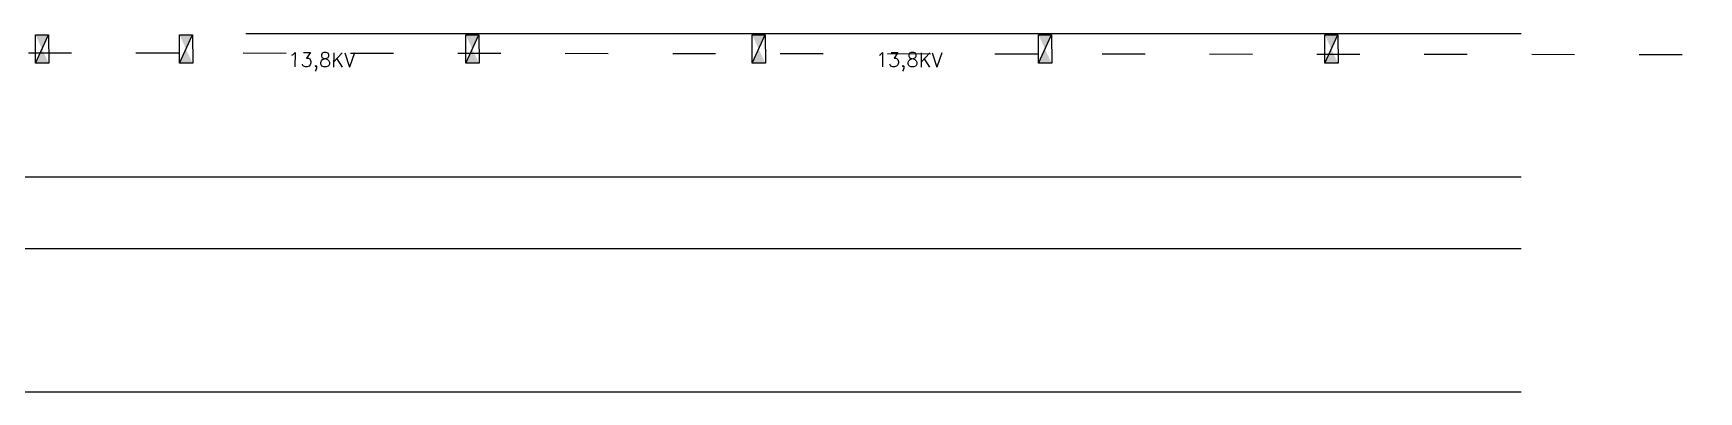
# Model space of a CAD drawing. Header units: millimetres. Extents: x 41744 to 43175, y -1555 to -730.
# Drawn here: x 42942.3 to 43175, y -1555.4 to -1505.4 of the extents above; entities that cross this region are included whole.
import ezdxf

# ---------------------------------------------------------------- set-up
doc = ezdxf.new("R2010")
doc.units = ezdxf.units.MM
doc.header["$LTSCALE"] = 0.5
doc.linetypes.add('ACAD_ISO03W100', pattern=[30, 12, -18])
doc.layers.add('POSTE', color=7, linetype='Continuous')
doc.styles.add('VERT', font='romans.shx', dxfattribs={"height": 1.5})

# ---------------------------------------------------------------- blocks, each defined once
blk = doc.blocks.new('POSTE PADRAO')
at = {"layer": 'POSTE'}
h = blk.add_hatch(color=256, dxfattribs=at)
h.paths.add_polyline_path([(46, 0), (0, -99), (93, -99)])
h.paths.add_polyline_path([(92, 99), (0, 99), (46, 0)])
at = {"layer": 'POSTE', "color": 0}
blk.add_lwpolyline([(0, -99), (0, 99), (92, 99), (93, -99)], close=True, dxfattribs=at)
at = {"layer": 'POSTE'}
blk.add_lwpolyline([(0, -99), (92, 99)], dxfattribs=at)

msp = doc.modelspace()

# ---------------------------------------------------------------- linework, layer by layer
at = {"color": 1, "linetype": 'ACAD_ISO03W100'}
msp.add_line((42146.65, -1507.31), (43174.98, -1508.37), dxfattribs=at)
at = {"color": 2, "linetype": 'Continuous'}
for p, q in [((42972.04, -1505.42), (43150.16, -1505.42)), ((42150.66, -1525.42), (43150.16, -1525.42)), ((42150.66, -1535.42), (43150.16, -1535.42)), ((42150.66, -1555.42), (43150.16, -1555.42))]:
    msp.add_line(p, q, dxfattribs=at)
for p, q in [((42943.56, -1507.62), (42943.6, -1507.62)), ((42963.66, -1507.62), (42963.7, -1507.62)), ((43003.66, -1507.62), (43003.7, -1507.62)), ((43043.66, -1507.62), (43043.7, -1507.62)), ((43083.66, -1507.62), (43083.7, -1507.62)), ((43123.66, -1507.62), (43123.7, -1507.62))]:
    msp.add_line(p, q)

# ---------------------------------------------------------------- block references
at = {"xscale": 0.02000000000000001, "yscale": 0.02000000000000001, "zscale": 0.02000000000000001, "rotation": 359.8567546559424}
for p in [(42942.63, -1507.61), (42962.74, -1507.61), (43002.74, -1507.61), (43042.74, -1507.61), (43082.74, -1507.61), (43122.74, -1507.61)]:
    msp.add_blockref('POSTE PADRAO', p, dxfattribs=at)

# ---------------------------------------------------------------- texts
at = {"linetype": 'Continuous', "lineweight": -3, "style": 'VERT'}
for p in [(42977.94, -1510.09, 1760), (43060, -1510.09, 1760)]:
    msp.add_text('13,8KV', height=2, rotation=359.7733, dxfattribs=at).set_placement(p)

doc.saveas('drawing.dxf')
